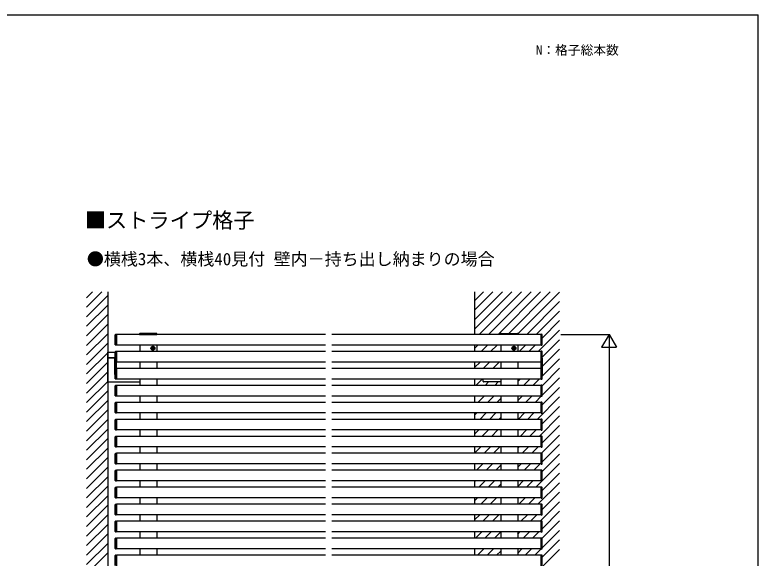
# Model space of a CAD drawing. Units: millimetres, scale not verified. Extents: x -1750 to 1750, y -2608 to 2592.
# Drawn here: x 0 to 1750, y 1212 to 2492 of the extents above; entities that cross this region are included whole.
import ezdxf
from ezdxf.enums import TextEntityAlignment as Align

# ---------------------------------------------------------------- set-up
doc = ezdxf.new("R2010")
doc.units = ezdxf.units.MM
doc.header["$LTSCALE"] = 14
for name, color, linetype in [('0-2_USER1', 3, 'Continuous'), ('0-4_YKK_12', 2, 'Continuous'), ('0-5_YKK_13', 4, 'Continuous'), ('0-6_YKK_D', 6, 'Continuous'), ('0-7_YKK_ZWAK', 7, 'Continuous'), ('0-8_YSS_K', 3, 'Continuous')]:
    doc.layers.add(name, color=color, linetype=linetype)
doc.styles.add('ＭＳ ゴシック', font='')
doc.styles.get('ＭＳ ゴシック').set_extended_font_data('MS Gothic')

msp = doc.modelspace()

# ---------------------------------------------------------------- linework, layer by layer
at = {"layer": '0-4_YKK_12'}
for p, q in [((239, 1714), (239, 1739)), ((731.5, 1739), (239, 1739)), ((731.5, 1714), (239, 1714)), ((239, 1674), (239, 1699)), ((731.5, 1699), (239, 1699)), ((294, 1714), (294, 1699)), ((334, 1714), (334, 1699)), ((1239, 1714), (746.5, 1714)), ((1144, 1714), (1144, 1699)), ((1184, 1714), (1184, 1699)), ((731.5, 1674), (239, 1674)), ((294, 1674), (294, 1659)), ((334, 1674), (334, 1659)), ((1239, 1674), (746.5, 1674)), ((1144, 1674), (1144, 1659)), ((1184, 1674), (1184, 1659)), ((239, 1634), (239, 1659)), ((731.5, 1659), (239, 1659)), ((731.5, 1634), (239, 1634)), ((294, 1634), (294, 1619)), ((334, 1634), (334, 1619)), ((1239, 1634), (746.5, 1634)), ((1144, 1634), (1144, 1619)), ((1184, 1634), (1184, 1619)), ((239, 1594), (239, 1619)), ((731.5, 1619), (239, 1619)), ((731.5, 1594), (239, 1594)), ((294, 1594), (294, 1579)), ((334, 1594), (334, 1579)), ((1239, 1594), (746.5, 1594)), ((1144, 1594), (1144, 1579)), ((1184, 1594), (1184, 1579)), ((239, 1554), (239, 1579)), ((731.5, 1579), (239, 1579)), ((731.5, 1554), (239, 1554)), ((294, 1554), (294, 1539)), ((334, 1554), (334, 1539)), ((1239, 1554), (746.5, 1554)), ((1144, 1554), (1144, 1539)), ((1184, 1554), (1184, 1539)), ((239, 1514), (239, 1539)), ((731.5, 1539), (239, 1539)), ((731.5, 1514), (239, 1514)), ((294, 1514), (294, 1499)), ((334, 1514), (334, 1499)), ((1239, 1514), (746.5, 1514)), ((1144, 1514), (1144, 1499)), ((1184, 1514), (1184, 1499)), ((239, 1474), (239, 1499)), ((731.5, 1499), (239, 1499)), ((731.5, 1474), (239, 1474)), ((294, 1474), (294, 1459)), ((334, 1474), (334, 1459)), ((1239, 1474), (746.5, 1474)), ((1144, 1474), (1144, 1459)), ((1184, 1474), (1184, 1459)), ((239, 1434), (239, 1459)), ((731.5, 1459), (239, 1459)), ((731.5, 1434), (239, 1434)), ((239, 1394), (239, 1419)), ((731.5, 1419), (239, 1419)), ((294, 1434), (294, 1419)), ((334, 1434), (334, 1419)), ((1239, 1434), (746.5, 1434)), ((1144, 1434), (1144, 1419)), ((1184, 1434), (1184, 1419)), ((731.5, 1394), (239, 1394)), ((294, 1394), (294, 1379)), ((334, 1394), (334, 1379)), ((1239, 1394), (746.5, 1394)), ((1144, 1394), (1144, 1379)), ((1184, 1394), (1184, 1379)), ((239, 1354), (239, 1379)), ((731.5, 1379), (239, 1379)), ((731.5, 1354), (239, 1354)), ((294, 1354), (294, 1339)), ((334, 1354), (334, 1339)), ((1239, 1354), (746.5, 1354)), ((1144, 1354), (1144, 1339)), ((1184, 1354), (1184, 1339)), ((239, 1314), (239, 1339)), ((731.5, 1339), (239, 1339)), ((731.5, 1314), (239, 1314)), ((294, 1314), (294, 1299)), ((334, 1314), (334, 1299)), ((1239, 1314), (746.5, 1314)), ((1144, 1314), (1144, 1299)), ((1184, 1314), (1184, 1299)), ((239, 1274), (239, 1299)), ((731.5, 1299), (239, 1299)), ((731.5, 1274), (239, 1274)), ((294, 1274), (294, 1259)), ((334, 1274), (334, 1259)), ((1239, 1274), (746.5, 1274)), ((1144, 1274), (1144, 1259)), ((1184, 1274), (1184, 1259)), ((239, 1234), (239, 1259)), ((731.5, 1259), (239, 1259)), ((731.5, 1234), (239, 1234)), ((294, 1234), (294, 1219)), ((334, 1234), (334, 1219)), ((1239, 1234), (746.5, 1234)), ((1144, 1234), (1144, 1219)), ((1184, 1234), (1184, 1219)), ((239, 1194), (239, 1219)), ((731.5, 1219), (239, 1219))]:
    msp.add_line(p, q, dxfattribs=at)
for points in [[(1239, 1714), (1239, 1739), (746.5, 1739)], [(1239, 1674), (1239, 1699), (746.5, 1699)], [(1239, 1634), (1239, 1659), (746.5, 1659)], [(1239, 1594), (1239, 1619), (746.5, 1619)], [(1239, 1554), (1239, 1579), (746.5, 1579)], [(1239, 1514), (1239, 1539), (746.5, 1539)], [(1239, 1474), (1239, 1499), (746.5, 1499)], [(1239, 1434), (1239, 1459), (746.5, 1459)], [(1239, 1394), (1239, 1419), (746.5, 1419)], [(1239, 1354), (1239, 1379), (746.5, 1379)], [(1239, 1314), (1239, 1339), (746.5, 1339)], [(1239, 1274), (1239, 1299), (746.5, 1299)], [(1239, 1234), (1239, 1259), (746.5, 1259)], [(1239, 1194), (1239, 1219), (746.5, 1219)]]:
    msp.add_lwpolyline(points, dxfattribs=at)
at = {"layer": '0-5_YKK_13'}
for p, q in [((236.5, 1714.79), (236.5, 1738.21)), ((237.44, 1739.2), (239, 1739.3)), ((239, 1739.3), (239, 1738.7)), ((239, 1738.7), (239, 1714.3)), ((333.41, 1741.5), (294.59, 1741.5)), ((333.5, 1739), (334.5, 1739)), ((334.5, 1739), (334.4, 1740.56)), ((1143.5, 1739), (1143.6, 1740.56)), ((1144.5, 1739), (1143.5, 1739)), ((1144.59, 1741.5), (1183.41, 1741.5)), ((1239, 1739.3), (1239, 1738.7)), ((1240.56, 1739.2), (1239, 1739.3)), ((1239, 1738.7), (1239, 1714.3)), ((1241.5, 1714.79), (1241.5, 1738.21)), ((236.5, 1674.79), (236.5, 1698.21)), ((237.44, 1699.2), (239, 1699.3)), ((239, 1699.3), (239, 1698.7)), ((239, 1698.7), (239, 1674.3)), ((330.72, 1706.5), (319.25, 1706.5)), ((322.61, 1707.09), (323.65, 1707.11)), ((322.61, 1705.91), (323.65, 1705.89)), ((323.65, 1707.11), (324.25, 1707.23)), ((323.65, 1705.89), (324.25, 1705.77)), ((324.37, 1707.84), (324.25, 1707.23)), ((324.37, 1705.16), (324.25, 1705.77)), ((324.39, 1708.88), (324.37, 1707.84)), ((324.39, 1704.12), (324.37, 1705.16)), ((324.98, 1712.23), (324.98, 1700.76)), ((325.58, 1708.88), (325.6, 1707.84)), ((325.58, 1704.12), (325.6, 1705.16)), ((325.6, 1707.84), (325.71, 1707.23)), ((325.6, 1705.16), (325.71, 1705.77)), ((326.32, 1707.11), (325.71, 1707.23)), ((326.32, 1705.89), (325.71, 1705.77)), ((327.36, 1707.09), (326.32, 1707.11)), ((327.36, 1705.91), (326.32, 1705.89)), ((1180.72, 1706.5), (1169.25, 1706.5)), ((1172.61, 1707.09), (1173.65, 1707.11)), ((1172.61, 1705.91), (1173.65, 1705.89)), ((1173.65, 1707.11), (1174.25, 1707.23)), ((1173.65, 1705.89), (1174.25, 1705.77)), ((1174.37, 1707.84), (1174.25, 1707.23)), ((1174.37, 1705.16), (1174.25, 1705.77)), ((1174.39, 1708.88), (1174.37, 1707.84)), ((1174.39, 1704.12), (1174.37, 1705.16)), ((1174.98, 1712.23), (1174.98, 1700.76)), ((1175.58, 1708.88), (1175.6, 1707.84)), ((1175.58, 1704.12), (1175.6, 1705.16)), ((1175.6, 1707.84), (1175.71, 1707.23)), ((1175.6, 1705.16), (1175.71, 1705.77)), ((1176.32, 1707.11), (1175.71, 1707.23)), ((1176.32, 1705.89), (1175.71, 1705.77)), ((1177.36, 1707.09), (1176.32, 1707.11)), ((1177.36, 1705.91), (1176.32, 1705.89)), ((1239, 1699.3), (1239, 1698.7)), ((1240.56, 1699.2), (1239, 1699.3)), ((1239, 1698.7), (1239, 1674.3)), ((1241.5, 1674.79), (1241.5, 1698.21)), ((219, 1696.06), (219, 1697)), ((219, 1697), (236.5, 1697)), ((219, 1684), (219, 1696.06)), ((236.5, 1684), (219, 1684)), ((236.5, 1683.38), (236.5, 1644.62)), ((1241.5, 1683.38), (1241.5, 1644.62)), ((236.5, 1634.79), (236.5, 1658.21)), ((237.44, 1659.2), (239, 1659.3)), ((239, 1659.3), (239, 1658.7)), ((239, 1658.7), (239, 1634.3)), ((1239, 1659.3), (1239, 1658.7)), ((1240.56, 1659.2), (1239, 1659.3)), ((1239, 1658.7), (1239, 1634.3)), ((1241.5, 1634.79), (1241.5, 1658.21)), ((219, 1628), (219, 1627)), ((1102.5, 1628), (1102.5, 1634)), ((219, 1627), (294, 1627)), ((236.5, 1594.79), (236.5, 1618.21)), ((237.44, 1619.2), (239, 1619.3)), ((239, 1619.3), (239, 1618.7)), ((239, 1618.7), (239, 1594.3)), ((1144, 1627), (1103.5, 1627)), ((1239, 1619.3), (1239, 1618.7)), ((1240.56, 1619.2), (1239, 1619.3)), ((1239, 1618.7), (1239, 1594.3)), ((1241.5, 1594.79), (1241.5, 1618.21)), ((236.5, 1554.79), (236.5, 1578.21)), ((237.44, 1579.2), (239, 1579.3)), ((239, 1579.3), (239, 1578.7)), ((239, 1578.7), (239, 1554.3)), ((1239, 1579.3), (1239, 1578.7)), ((1240.56, 1579.2), (1239, 1579.3)), ((1239, 1578.7), (1239, 1554.3)), ((1241.5, 1554.79), (1241.5, 1578.21)), ((236.5, 1514.79), (236.5, 1538.21)), ((237.44, 1539.2), (239, 1539.3)), ((239, 1539.3), (239, 1538.7)), ((239, 1538.7), (239, 1514.3)), ((1239, 1539.3), (1239, 1538.7)), ((1240.56, 1539.2), (1239, 1539.3)), ((1239, 1538.7), (1239, 1514.3)), ((1241.5, 1514.79), (1241.5, 1538.21)), ((236.5, 1474.79), (236.5, 1498.21)), ((237.44, 1499.2), (239, 1499.3)), ((239, 1499.3), (239, 1498.7)), ((239, 1498.7), (239, 1474.3)), ((1239, 1499.3), (1239, 1498.7)), ((1240.56, 1499.2), (1239, 1499.3)), ((1239, 1498.7), (1239, 1474.3)), ((1241.5, 1474.79), (1241.5, 1498.21)), ((236.5, 1434.79), (236.5, 1458.21)), ((237.44, 1459.2), (239, 1459.3)), ((239, 1459.3), (239, 1458.7)), ((239, 1458.7), (239, 1434.3)), ((1239, 1459.3), (1239, 1458.7)), ((1240.56, 1459.2), (1239, 1459.3)), ((1239, 1458.7), (1239, 1434.3)), ((1241.5, 1434.79), (1241.5, 1458.21)), ((236.5, 1394.79), (236.5, 1418.21)), ((237.44, 1419.2), (239, 1419.3)), ((239, 1419.3), (239, 1418.7)), ((239, 1418.7), (239, 1394.3)), ((1239, 1419.3), (1239, 1418.7)), ((1240.56, 1419.2), (1239, 1419.3)), ((1239, 1418.7), (1239, 1394.3)), ((1241.5, 1394.79), (1241.5, 1418.21)), ((236.5, 1354.79), (236.5, 1378.21)), ((237.44, 1379.2), (239, 1379.3)), ((239, 1379.3), (239, 1378.7)), ((239, 1378.7), (239, 1354.3)), ((1239, 1379.3), (1239, 1378.7)), ((1240.56, 1379.2), (1239, 1379.3)), ((1239, 1378.7), (1239, 1354.3)), ((1241.5, 1354.79), (1241.5, 1378.21)), ((236.5, 1314.79), (236.5, 1338.21)), ((237.44, 1339.2), (239, 1339.3)), ((239, 1339.3), (239, 1338.7)), ((239, 1338.7), (239, 1314.3)), ((1239, 1339.3), (1239, 1338.7)), ((1240.56, 1339.2), (1239, 1339.3)), ((1239, 1338.7), (1239, 1314.3)), ((1241.5, 1314.79), (1241.5, 1338.21)), ((236.5, 1274.79), (236.5, 1298.21)), ((237.44, 1299.2), (239, 1299.3)), ((239, 1299.3), (239, 1298.7)), ((239, 1298.7), (239, 1274.3)), ((1239, 1299.3), (1239, 1298.7)), ((1240.56, 1299.2), (1239, 1299.3)), ((1239, 1298.7), (1239, 1274.3)), ((1241.5, 1274.79), (1241.5, 1298.21)), ((236.5, 1234.79), (236.5, 1258.21)), ((237.44, 1259.2), (239, 1259.3)), ((239, 1259.3), (239, 1258.7)), ((239, 1258.7), (239, 1234.3)), ((1239, 1259.3), (1239, 1258.7)), ((1240.56, 1259.2), (1239, 1259.3)), ((1239, 1258.7), (1239, 1234.3)), ((1241.5, 1234.79), (1241.5, 1258.21)), ((236.5, 1194.79), (236.5, 1218.21)), ((237.44, 1219.2), (239, 1219.3)), ((239, 1219.3), (239, 1218.7)), ((239, 1218.7), (239, 1194.3)), ((1239, 1219.3), (1239, 1218.7)), ((1240.56, 1219.2), (1239, 1219.3)), ((1239, 1218.7), (1239, 1194.3)), ((1241.5, 1194.79), (1241.5, 1218.21))]:
    msp.add_line(p, q, dxfattribs=at)
for points in [[(293.6, 1740.56), (293.5, 1739), (294.5, 1739), (333.5, 1739)], [(1184.4, 1740.56), (1184.5, 1739), (1183.5, 1739), (1144.5, 1739)], [(239, 1714.3), (239, 1713.7), (237.44, 1713.79)], [(1239, 1714.3), (1239, 1713.7), (1240.56, 1713.79)], [(219, 1628), (219, 1684), (234.5, 1684)], [(235.5, 1645), (235.5, 1684), (234.5, 1684)], [(236.97, 1644.12), (239, 1644), (239, 1644.5), (239, 1683.5), (239, 1684)], [(1241.03, 1644.12), (1239, 1644), (1239, 1644.5), (1239, 1683.5), (1239, 1684)], [(239, 1674.3), (239, 1673.7), (237.44, 1673.79)], [(1239, 1674.3), (1239, 1673.7), (1240.56, 1673.79)], [(239, 1634.3), (239, 1633.7), (237.44, 1633.79)], [(1239, 1634.3), (1239, 1633.7), (1240.56, 1633.79)], [(239, 1594.3), (239, 1593.7), (237.44, 1593.79)], [(1239, 1594.3), (1239, 1593.7), (1240.56, 1593.79)], [(239, 1554.3), (239, 1553.7), (237.44, 1553.79)], [(1239, 1554.3), (1239, 1553.7), (1240.56, 1553.79)], [(239, 1514.3), (239, 1513.7), (237.44, 1513.79)], [(1239, 1514.3), (1239, 1513.7), (1240.56, 1513.79)], [(239, 1474.3), (239, 1473.7), (237.44, 1473.79)], [(1239, 1474.3), (1239, 1473.7), (1240.56, 1473.79)], [(239, 1434.3), (239, 1433.7), (237.44, 1433.79)], [(1239, 1434.3), (1239, 1433.7), (1240.56, 1433.79)], [(239, 1394.3), (239, 1393.7), (237.44, 1393.79)], [(1239, 1394.3), (1239, 1393.7), (1240.56, 1393.79)], [(239, 1354.3), (239, 1353.7), (237.44, 1353.79)], [(1239, 1354.3), (1239, 1353.7), (1240.56, 1353.79)], [(239, 1314.3), (239, 1313.7), (237.44, 1313.79)], [(1239, 1314.3), (1239, 1313.7), (1240.56, 1313.79)], [(239, 1274.3), (239, 1273.7), (237.44, 1273.79)], [(1239, 1274.3), (1239, 1273.7), (1240.56, 1273.79)], [(239, 1234.3), (239, 1233.7), (237.44, 1233.79)], [(1239, 1234.3), (1239, 1233.7), (1240.56, 1233.79)]]:
    msp.add_lwpolyline(points, dxfattribs=at)
for centre, radius in [((324.98, 1706.5), 4.74), ((327.63, 1703.86), 0.3), ((1174.98, 1706.5), 4.74), ((1177.63, 1703.86), 0.3)]:
    msp.add_circle(centre, radius, dxfattribs=at)
for centre, radius, start, end in [((237.5, 1738.21), 1, 93.5, 180), ((294.59, 1740.5), 1, 90, 176.5), ((333.41, 1740.5), 1, 3.5, 90), ((1144.59, 1740.5), 1, 90, 176.5), ((1183.41, 1740.5), 1, 3.5, 90), ((1240.5, 1738.21), 1, 0, 86.5), ((237.5, 1714.79), 1, 180, 266.5), ((237.5, 1698.21), 1, 93.5, 180), ((324.98, 1706.5), 2.45, 165.9892, 194.0108), ((324.98, 1706.5), 2.45, 75.9892, 104.0108), ((324.98, 1706.5), 2.45, 255.9892, 284.0108), ((324.98, 1706.5), 2.45, 345.9892, 14.0108), ((1174.98, 1706.5), 2.45, 165.9892, 194.0108), ((1174.98, 1706.5), 2.45, 75.9892, 104.0108), ((1174.98, 1706.5), 2.45, 255.9892, 284.0108), ((1174.98, 1706.5), 2.45, 345.9892, 14.0108), ((1240.5, 1714.79), 1, 273.5, 0), ((1240.5, 1698.21), 1, 0, 86.5), ((237.5, 1674.79), 1, 180, 266.5), ((1240.5, 1674.79), 1, 273.5, 0), ((236.5, 1645), 1, 180, 270), ((237.5, 1658.21), 1, 93.5, 180), ((1240.5, 1658.21), 1, 0, 86.5), ((237, 1644.62), 0.5, 180, 266.5), ((237.5, 1634.79), 1, 180, 266.5), ((1103.5, 1628), 1, 180, 270), ((1240.5, 1634.79), 1, 273.5, 0), ((1241, 1644.62), 0.5, 273.5, 0), ((237.5, 1618.21), 1, 93.5, 180), ((1240.5, 1618.21), 1, 0, 86.5), ((237.5, 1594.79), 1, 180, 266.5), ((1240.5, 1594.79), 1, 273.5, 0), ((237.5, 1578.21), 1, 93.5, 180), ((1240.5, 1578.21), 1, 0, 86.5), ((237.5, 1554.79), 1, 180, 266.5), ((1240.5, 1554.79), 1, 273.5, 0), ((237.5, 1538.21), 1, 93.5, 180), ((1240.5, 1538.21), 1, 0, 86.5), ((237.5, 1514.79), 1, 180, 266.5), ((1240.5, 1514.79), 1, 273.5, 0), ((237.5, 1498.21), 1, 93.5, 180), ((1240.5, 1498.21), 1, 0, 86.5), ((237.5, 1474.79), 1, 180, 266.5), ((1240.5, 1474.79), 1, 273.5, 0), ((237.5, 1458.21), 1, 93.5, 180), ((1240.5, 1458.21), 1, 0, 86.5), ((237.5, 1434.79), 1, 180, 266.5), ((237.5, 1418.21), 1, 93.5, 180), ((1240.5, 1434.79), 1, 273.5, 0), ((1240.5, 1418.21), 1, 0, 86.5), ((237.5, 1394.79), 1, 180, 266.5), ((1240.5, 1394.79), 1, 273.5, 0), ((237.5, 1378.21), 1, 93.5, 180), ((1240.5, 1378.21), 1, 0, 86.5), ((237.5, 1354.79), 1, 180, 266.5), ((1240.5, 1354.79), 1, 273.5, 0), ((237.5, 1338.21), 1, 93.5, 180), ((1240.5, 1338.21), 1, 0, 86.5), ((237.5, 1314.79), 1, 180, 266.5), ((1240.5, 1314.79), 1, 273.5, 0), ((237.5, 1298.21), 1, 93.5, 180), ((1240.5, 1298.21), 1, 0, 86.5), ((237.5, 1274.79), 1, 180, 266.5), ((1240.5, 1274.79), 1, 273.5, 0), ((237.5, 1258.21), 1, 93.5, 180), ((1240.5, 1258.21), 1, 0, 86.5), ((237.5, 1234.79), 1, 180, 266.5), ((1240.5, 1234.79), 1, 273.5, 0), ((237.5, 1218.21), 1, 93.5, 180), ((1240.5, 1218.21), 1, 0, 86.5)]:
    msp.add_arc(centre, radius, start, end, dxfattribs=at)
at = {"layer": '0-6_YKK_D'}
for p, q in [((1285.13, 1739), (1400, 1739)), ((1399, 1739), (1381.5, 1708.69)), ((1399, 1739), (1416.5, 1708.69)), ((1399, 1739), (1399, 1678.38)), ((1381.5, 1708.69), (1416.5, 1708.69)), ((1399, 1704), (1399, 574))]:
    msp.add_line(p, q, dxfattribs=at)
at = {"layer": '0-7_YKK_ZWAK'}
msp.add_line((-1750, 2491.5), (1750, 2491.5), dxfattribs=at)
msp.add_lwpolyline([(-1750, -2608.5), (1750, -2608.5), (1750, 2491.5)], dxfattribs=at)
at = {"layer": '0-8_YSS_K'}
for p, q in [((169, 1825.46), (182.54, 1839)), ((169, 1803.01), (204.99, 1839)), ((219, 1839), (219, 439)), ((1082.5, 1839), (1082.5, 1739)), ((1082.5, 1818.48), (1103.02, 1839)), ((1082.5, 1796.03), (1125.47, 1839)), ((1082.5, 1773.58), (1147.92, 1839)), ((1082.5, 1751.13), (1170.37, 1839)), ((1092.82, 1739), (1192.82, 1839)), ((1115.27, 1739), (1215.27, 1839)), ((1137.72, 1739), (1237.72, 1839)), ((1162.67, 1741.5), (1260.17, 1839)), ((1184.39, 1740.77), (1282.5, 1838.88)), ((169, 1780.56), (219, 1830.56)), ((169, 1758.11), (219, 1808.11)), ((1205.07, 1739), (1282.5, 1816.43)), ((169, 1735.65), (219, 1785.65)), ((1227.53, 1739), (1282.5, 1793.97)), ((1241.5, 1730.52), (1282.5, 1771.52)), ((169, 1713.2), (219, 1763.2)), ((169, 1690.75), (219, 1740.75)), ((1232.43, 1699), (1282.5, 1749.07)), ((169, 1668.3), (219, 1718.3)), ((1241.5, 1685.62), (1282.5, 1726.62)), ((1082.5, 1714), (1082.5, 1699)), ((1082.5, 1706.23), (1090.27, 1714)), ((1097.72, 1699), (1112.72, 1714)), ((1120.17, 1699), (1135.17, 1714)), ((1142.62, 1699), (1144, 1700.38)), ((1187.53, 1699), (1202.53, 1714)), ((1209.98, 1699), (1224.98, 1714)), ((1241.5, 1663.17), (1282.5, 1704.17)), ((169, 1645.85), (219, 1695.85)), ((1241.5, 1640.72), (1282.5, 1681.72)), ((169, 1623.4), (219, 1673.4)), ((1082.5, 1674), (1082.5, 1659)), ((1082.5, 1661.33), (1095.17, 1674)), ((1102.62, 1659), (1117.62, 1674)), ((1125.07, 1659), (1140.07, 1674)), ((169, 1600.95), (219, 1650.95)), ((1241.5, 1618.27), (1282.5, 1659.27)), ((169, 1578.5), (219, 1628.5)), ((1082.5, 1634), (1082.5, 1619)), ((1085.07, 1619), (1100.07, 1634)), ((1184, 1628.12), (1189.88, 1634)), ((1197.33, 1619), (1212.33, 1634)), ((1219.78, 1619), (1234.78, 1634)), ((1241.5, 1595.82), (1282.5, 1636.82)), ((1107.53, 1619), (1115.53, 1627)), ((1129.98, 1619), (1137.98, 1627)), ((1241.5, 1573.37), (1282.5, 1614.37)), ((169, 1556.05), (219, 1606.05)), ((1082.5, 1594), (1082.5, 1579)), ((1082.5, 1593.97), (1082.53, 1594)), ((1089.98, 1579), (1104.98, 1594)), ((1112.43, 1579), (1127.43, 1594)), ((1184, 1583.22), (1194.78, 1594)), ((1202.23, 1579), (1217.23, 1594)), ((1224.68, 1579), (1239.4, 1593.72)), ((169, 1533.6), (219, 1583.6)), ((1134.88, 1579), (1144, 1588.12)), ((1229.58, 1539), (1282.5, 1591.92)), ((169, 1511.15), (219, 1561.15)), ((1241.5, 1528.47), (1282.5, 1569.47)), ((1082.5, 1554), (1082.5, 1539)), ((1082.5, 1549.07), (1087.43, 1554)), ((1094.88, 1539), (1109.88, 1554)), ((1117.33, 1539), (1132.33, 1554)), ((1139.78, 1539), (1144, 1543.22)), ((1184.68, 1539), (1199.68, 1554)), ((1207.13, 1539), (1222.13, 1554)), ((1234.48, 1499), (1282.5, 1547.02)), ((169, 1488.7), (219, 1538.7)), ((1241.5, 1483.57), (1282.5, 1524.57)), ((169, 1466.25), (219, 1516.25)), ((1082.5, 1514), (1082.5, 1499)), ((1082.5, 1504.17), (1092.33, 1514)), ((1099.78, 1499), (1114.78, 1514)), ((1122.23, 1499), (1137.23, 1514)), ((1189.58, 1499), (1204.58, 1514)), ((1212.03, 1499), (1227.03, 1514)), ((169, 1443.8), (219, 1493.8)), ((1239.64, 1459.26), (1282.5, 1502.12)), ((169, 1421.35), (219, 1471.35)), ((1082.5, 1474), (1082.5, 1459)), ((1082.5, 1459.27), (1097.23, 1474)), ((1104.68, 1459), (1119.68, 1474)), ((1127.13, 1459), (1142.13, 1474)), ((1184, 1470.97), (1187.03, 1474)), ((1194.48, 1459), (1209.48, 1474)), ((1216.93, 1459), (1231.93, 1474)), ((1241.5, 1438.67), (1282.5, 1479.67)), ((1241.5, 1416.21), (1282.5, 1457.21)), ((169, 1398.89), (219, 1448.89)), ((169, 1376.44), (219, 1426.44)), ((1082.5, 1434), (1082.5, 1419)), ((1087.13, 1419), (1102.13, 1434)), ((1109.58, 1419), (1124.58, 1434)), ((1132.03, 1419), (1144, 1430.97)), ((1184, 1426.07), (1191.93, 1434)), ((1199.38, 1419), (1214.38, 1434)), ((1221.83, 1419), (1236.83, 1434)), ((1226.74, 1379), (1282.5, 1434.76)), ((169, 1353.99), (219, 1403.99)), ((1241.5, 1371.31), (1282.5, 1412.31)), ((1082.5, 1394), (1082.5, 1379)), ((1082.5, 1391.92), (1084.58, 1394)), ((1092.03, 1379), (1107.03, 1394)), ((1114.48, 1379), (1129.48, 1394)), ((1136.93, 1379), (1144, 1386.07)), ((1184, 1381.17), (1196.83, 1394)), ((1204.28, 1379), (1219.28, 1394)), ((1231.64, 1339), (1282.5, 1389.86)), ((169, 1331.54), (219, 1381.54)), ((1241.5, 1326.41), (1282.5, 1367.41)), ((169, 1309.09), (219, 1359.09)), ((1082.5, 1354), (1082.5, 1339)), ((1082.5, 1347.02), (1089.48, 1354)), ((1096.93, 1339), (1111.93, 1354)), ((1119.38, 1339), (1134.38, 1354)), ((1186.74, 1339), (1201.74, 1354)), ((1209.19, 1339), (1224.19, 1354)), ((169, 1286.64), (219, 1336.64)), ((1141.83, 1339), (1144, 1341.17)), ((1236.54, 1299), (1282.5, 1344.96)), ((169, 1264.19), (219, 1314.19)), ((1082.5, 1314), (1082.5, 1299)), ((1082.5, 1302.12), (1094.38, 1314)), ((1101.83, 1299), (1116.83, 1314)), ((1124.28, 1299), (1139.28, 1314)), ((1184, 1313.81), (1184.19, 1314)), ((1191.64, 1299), (1206.64, 1314)), ((1214.09, 1299), (1229.09, 1314)), ((1241.5, 1281.51), (1282.5, 1322.51)), ((1241.5, 1259.06), (1282.5, 1300.06)), ((169, 1241.74), (219, 1291.74)), ((1241.5, 1236.61), (1282.5, 1277.61)), ((169, 1219.29), (219, 1269.29)), ((1082.5, 1274), (1082.5, 1259)), ((1084.28, 1259), (1099.28, 1274)), ((1106.74, 1259), (1121.74, 1274)), ((1129.19, 1259), (1144, 1273.81)), ((1184, 1268.91), (1189.09, 1274)), ((1196.54, 1259), (1211.54, 1274)), ((1218.99, 1259), (1233.99, 1274)), ((169, 1196.84), (219, 1246.84)), ((1241.5, 1214.16), (1282.5, 1255.16)), ((1082.5, 1234), (1082.5, 1219)), ((1089.19, 1219), (1104.19, 1234)), ((1111.64, 1219), (1126.64, 1234)), ((1134.09, 1219), (1144, 1228.91)), ((1184, 1224.01), (1193.99, 1234)), ((1201.44, 1219), (1216.44, 1234)), ((1223.89, 1219), (1238.89, 1234)), ((1228.79, 1179), (1282.5, 1232.71)), ((169, 1174.39), (219, 1224.39))]:
    msp.add_line(p, q, dxfattribs=at)

# ---------------------------------------------------------------- texts
at = {"layer": '0-2_USER1', "style": 'ＭＳ ゴシック'}
for s, height, p in [('N：格子総本数', 21.99, (1226.93, 2391.05)), ('■ストライプ格子', 36.66, (164.49, 1978.57)), ('●横桟3本、横桟40見付 壁内－持ち出し納まりの場合', 29.33, (169.55, 1893))]:
    msp.add_text(s, height=height, dxfattribs=at).set_placement(p, align=Align.BOTTOM_LEFT)

doc.saveas('drawing.dxf')
